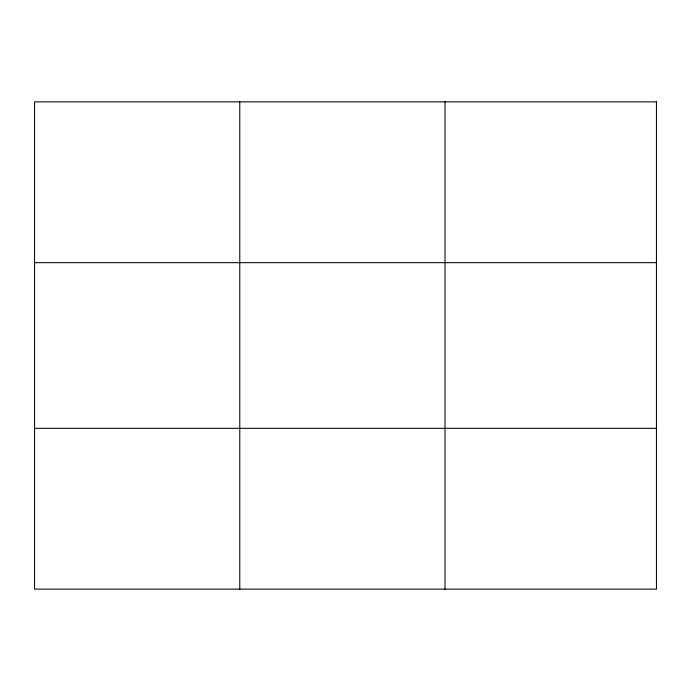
<?xml version="1.0" encoding="UTF-8"?>
<svg xmlns="http://www.w3.org/2000/svg" width="691" height="691" viewBox="0 0 691 691"><rect width="100%" height="100%" fill="white"/><g stroke="black" fill="none" stroke-linecap="round" stroke-linejoin="round"><path stroke-width="1.04" d="M239.777 101.871L239.777 589.129M445.004 101.871L445.004 589.129M34.55 262.666L656.45 262.666M34.55 428.334L656.45 428.334M656.45 101.871L656.45 589.129L34.55 589.129L34.55 101.871L656.45 101.871"/></g></svg>
